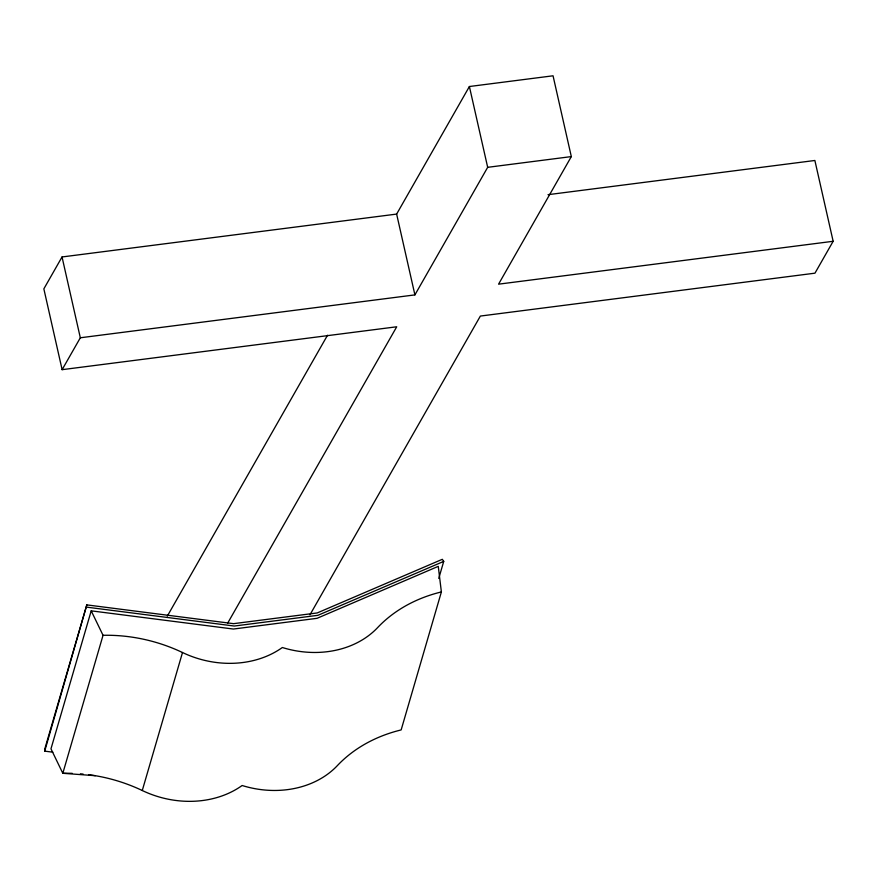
<?xml version="1.0" encoding="UTF-8"?>
<svg xmlns="http://www.w3.org/2000/svg" width="877" height="877" viewBox="0 0 877 877"><rect width="100%" height="100%" fill="white"/><g stroke="black" fill="none" stroke-linecap="round" stroke-linejoin="round"><path stroke-width="1.32" d="M52.828 752.181L44.705 751.14L44.826 748.87L86.812 604.889L233.567 623.668L317.211 612.946L442.315 559.318L443.729 561.39L438.763 578.403M44.705 751.14L86.812 604.889M88.544 774.687A146.897 120.587 16.3 0 1 142.271 790.517A91.022 74.72 16.3 0 0 242.129 785.507A91.022 74.72 16.3 0 0 337.481 765.489A146.897 120.587 16.3 0 1 401.151 729.927L441.383 591.942L438.259 566.356L317.046 618.318L233.403 629.039L91.208 610.841L50.976 748.826L62.815 773.295L95.308 775.696M91.208 610.841L103.047 635.299L62.815 773.295A146.897 120.587 16.3 0 1 72.276 773.35M142.271 790.517L182.504 652.521A91.022 74.72 16.3 0 0 282.35 647.511A91.022 74.72 16.3 0 0 377.713 627.504A146.897 120.587 16.3 0 1 441.383 591.942M548.015 194.683L814.876 160.48L833.15 241.285L498.564 284.17L571.322 156.599L553.047 75.795L469.392 86.516L396.634 214.087L62.037 256.961L43.85 288.862L62.124 369.666L396.722 326.781L227.691 623.119M62.124 369.666L80.322 337.777L62.037 256.961M167.321 616.103L327.527 335.233M80.322 337.777L414.909 294.891L487.678 167.321L469.392 86.516M309.976 614.788L480.366 316.06L814.963 273.175L833.15 241.285M443.729 561.39L317.923 615.314L234.28 626.035L86.691 607.147M487.678 167.321L571.322 156.599M396.634 214.087L414.909 294.891M80.399 773.821A146.897 120.587 16.3 0 1 83.118 774.073M103.047 635.299A146.897 120.587 16.3 0 1 182.504 652.521"/></g></svg>
